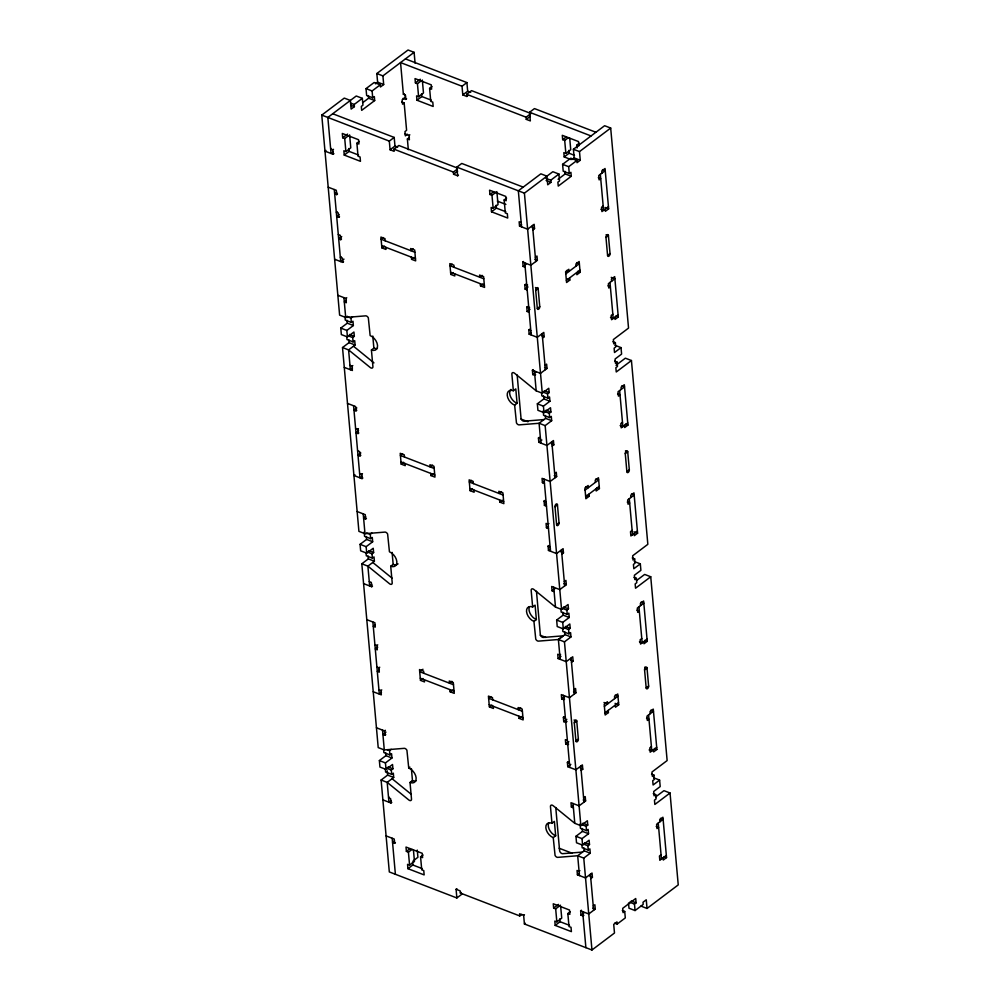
<?xml version="1.0" encoding="UTF-8"?>
<svg xmlns="http://www.w3.org/2000/svg" width="1000" height="1000" viewBox="0 0 1000 1000"><rect width="100%" height="100%" fill="white"/><g stroke="black" fill="none" stroke-linecap="round" stroke-linejoin="round"><path stroke-width="1.5" d="M461.75 894.275L456.863 897.962L389.312 871.938L381.112 780.037L387.188 782.375L408.862 800.013A2.6 1.625 53 0 0 411.512 799.125L410.025 782.475A8.688 5.412 53 0 0 416.138 777.875A8.688 5.412 53 0 0 408.738 768.062L406.925 750.288A2.612 1.625 53 0 0 404.25 748.337L384.288 749.938L378.212 747.6L361.812 563.8L367.887 566.138L389.562 583.775A2.6 1.625 53 0 0 392.212 582.888L390.725 566.237A8.688 5.412 53 0 0 396.838 561.625A8.688 5.412 53 0 0 389.438 551.812L387.625 534.05A2.612 1.625 53 0 0 384.95 532.1L364.988 533.7L358.913 531.362L342.512 347.55L348.587 349.9L370.262 367.537A2.6 1.625 53 0 0 372.912 366.637L371.425 349.988A8.688 5.412 53 0 0 377.537 345.387A8.688 5.412 53 0 0 370.138 335.575L368.325 317.812A2.612 1.625 53 0 0 365.65 315.85L345.7 317.462L339.613 315.113L321.763 115.1L344.275 98.1L350.363 100.45L351.138 109.1L354.387 106.638L354.2 104.475L362.337 98.338L356.25 96L327.837 117.438L331.062 153.475L333.225 151.838M375.438 83.825L377.612 82.188L376.838 73.537L408.038 50L414.113 52.337L415.087 63.2M362.337 98.338L362.95 105.188L361.312 106.412L361.675 110.375L374.688 100.55L374.338 96.587L372.713 97.812L366.637 95.475L366.025 88.625L374.162 82.487L380.238 84.825L380.438 86.988L383.688 84.537L382.912 75.888L414.113 52.337M372.713 97.812L372.1 90.962L380.238 84.825M362.7 102.675L368.612 98.212L368.375 95.562M325.95 150.4L324.975 151.137L333.088 154.262L333.9 153.637M348.387 135.8L344.725 138.562L342.7 137.775L347.587 134.088M421.1 80.938L417.438 83.7L415.412 82.912L420.3 79.237M331.488 148.537L330.675 149.15L332.7 149.938L333.512 149.312M403.088 98.362L405.788 99.4L405.412 95.075L403.375 94.288L404.2 93.675M405.788 99.4L406.613 98.787M401.725 102L404.15 102.938L402.525 104.175L402.137 99.85L405.4 97.387L405.2 95.225M359.325 141.4L356.887 143.238L358.05 156.213L360.075 157L360.462 161.325L344.25 155.075L343.862 150.75L345.887 151.537L350.775 147.85L349.613 134.875M432.038 86.538L429.6 88.387L430.75 101.363L432.788 102.137L433.162 106.463L416.95 100.213L416.575 95.887L418.6 96.675L423.475 92.987L422.325 80.013M344.25 155.075L349.125 151.387L348.875 148.512M416.95 100.213L421.838 96.538L421.587 93.65M456.825 167.812L398.825 145.475L393.95 149.162L394.137 151.325L390.087 149.762L389.312 141.113L394.2 137.425L332.725 113.75M467.663 95.85L466.85 96.463L462.8 94.9L462.025 86.25L466.9 82.575L405.438 58.888M407.525 134.25L405.35 135.887L404.975 131.562L406.6 130.338L404.15 102.938M390.087 149.762L394.975 146.075L394.2 137.425M408.325 149.7L407.375 138.988L409.4 139.762L409.012 135.438L409.825 134.825M462.8 94.9L467.675 91.225L466.9 82.575M336.7 192.312L334.663 193.837L336.688 194.625L337.5 194.013M407.375 138.988L409.4 137.45M466.85 96.463L466.65 94.3L471.538 90.625L530.988 113.513L526.1 117.2L526.287 119.362L530.35 120.925L529.575 112.275L534.462 108.588L595.925 132.262M337.113 211.612L336.3 212.225L338.325 213L338.713 217.325L336.688 216.55L339.125 214.7M338.713 217.325L339.525 216.713M341.737 236.588L338.688 238.888L340.712 239.675L341.525 239.062M457.463 168.988L453.387 172.062L453.587 174.225L457.638 175.787L456.863 167.138L461.75 163.45L523.225 187.125M341.138 256.663L340.325 257.275L342.35 258.05L342.738 262.375L334.625 259.25M453.587 174.225L457.65 171.15M526.287 119.362L530.363 116.287M343.963 259.137L340.712 261.6L334.275 189.513M342.738 262.375L343.55 261.762M457.638 175.787L458.45 175.175M383.288 237.587L381.112 239.225L414.888 252.237M385.737 247.275L385.938 249.438L381.887 247.875L384.325 246.038M346.35 300.425L344.312 301.962L346.337 302.738L345.95 298.412L346.763 297.8M413.275 248.837L410.838 250.675L410.637 248.512L414.7 250.075L415.662 260.887L411.6 259.325L411.413 257.162M496.875 191.6L491.987 195.287L489.963 194.5L493.625 191.737M568.362 137.662L564.7 140.425L562.675 139.637L566.337 136.875M411.6 259.325L414.05 257.488M347.325 316.238L345.7 317.462L343.925 297.638M506.6 198.125L504.15 199.963L505.312 212.938L507.337 213.725L507.725 218.05L491.512 211.8L491.125 207.475L493.15 208.25L498.038 204.575L497 193.038M570.975 159.537L564.212 156.938L563.837 152.613L565.862 153.4L570.737 149.713L569.712 138.175M577.112 147.988L576.862 145.1L579.3 143.262M572.013 159.55L574.188 157.912L573.413 149.262L604.612 125.712L610.688 128.062L628.538 328.088L613.35 339.55L613.737 343.875L615.363 342.638L612.938 341.712M491.512 211.8L496.388 208.113L496.138 205.238M564.212 156.938L569.1 153.25L568.85 150.375M345.012 317.2L345.275 320.087L351.35 322.425L350.962 318.1L352.587 316.875M346.75 336.662L347.013 339.55L353.088 341.887L352.7 337.562L354.325 336.337L353.938 332.013L347.425 336.925L341.35 334.575L340.775 328.088L347.287 323.175L347.025 320.3M351.35 322.425L352.975 321.2L353.363 325.525L346.85 330.438L347.425 336.925M543.2 410.938L543.587 415.262L549.663 417.6L551.287 416.375L551.675 420.7L545.163 425.613L539.087 423.275L519.138 424.875A2.612 1.625 53 0 1 516.462 422.925L514.637 405.15A8.688 5.412 53 0 1 507.238 395.35A8.688 5.412 53 0 1 513.35 390.737L511.863 374.087A2.612 1.625 53 0 1 514.525 373.2L536.188 390.838L542.275 393.175L524.412 193.15L552.825 171.713L558.913 174.05L559.525 180.9L557.888 182.125L558.25 186.1L571.263 176.275L570.913 172.3L569.288 173.538L563.212 171.188L562.6 164.338L570.737 158.2L576.812 160.55L577.013 162.712L580.262 160.25L579.487 151.6L610.688 128.062M521.55 226.85L518.337 190.812L540.85 173.825L546.938 176.163L547.712 184.812L550.962 182.362L550.775 180.2L558.913 174.05M569.288 173.538L568.675 166.688L576.812 160.55M558.088 179.288L565.188 173.925L564.95 171.287M452.188 264.125L450.012 265.763L483.787 278.775M342.512 347.55L349.025 342.638L348.762 339.762M353.088 341.887L354.712 340.662L355.1 344.988L348.587 349.9L350.363 369.712L352.525 368.075M454.65 273.812L454.837 275.975L450.788 274.413L453.225 272.575M532.9 229.838L534.538 228.612L534.15 224.288L527.638 229.2L519.525 226.075L521.562 224.537M371.425 349.988L373.875 348.15A8.688 5.412 53 0 0 377.425 348.413M344.275 367.375L352.388 370.5L352 366.175L352.812 365.562M482.175 275.375L479.738 277.213L479.538 275.05L483.6 276.613L484.562 287.425L480.513 285.863L480.312 283.7M480.513 285.863L482.95 284.025M525.163 267.213L523.125 266.438L522.75 262.113L523.562 261.5M523.125 266.438L525.975 264.288M535.35 257.225L536.975 256L537.362 260.325L530.85 265.238L522.75 262.113M603.175 206.05L601.55 207.275L601.925 211.6L608.438 206.688M601.975 173.113L601.775 170.95L605.037 168.487L608.638 208.85L605.375 211.312L605.188 209.15M356.812 407.938L353.963 410.087L355.988 410.863L356.8 410.25M527.188 289.925L525.163 289.137L524.775 284.812L525.588 284.2M527.612 284.988L526.8 285.6L524.775 284.812M525.163 289.137L528 286.988M535.7 290.425L538.15 288.575A1.95 1.075 -68.9 0 0 536.788 287.875A1.95 1.075 -68.9 0 0 535.7 290.425L537.312 308.438A1.95 1.075 -68.9 0 0 538.675 309.137A1.95 1.075 -68.9 0 0 539.75 306.6L538.15 288.575L535.45 287.538M605.975 237.4L608.413 235.562A1.95 1.075 -68.9 0 0 607.05 234.862A1.95 1.075 -68.9 0 0 605.975 237.4L607.575 255.425A1.95 1.075 -68.9 0 0 608.95 256.125A1.95 1.075 -68.9 0 0 610.025 253.588L608.413 235.562L606.138 234.688M358.462 430.288A1.95 1.075 -68.9 0 0 358.425 430.95L355.988 432.788L358.013 433.575L357.625 429.25L358.438 428.625M565.788 273.875L579.35 263.637L576.65 262.6M358.013 433.575L358.825 432.95M529.175 312.262L527.15 311.488L526.763 307.162L527.575 306.55M529.6 307.325L528.787 307.938L526.763 307.162M566.375 280.363L579.938 270.125M527.15 311.488L530 309.337M569.625 277.913L569.812 280.075L566.562 282.525L565.6 271.712L568.85 269.262L569.05 271.425L566.613 270.487M576.1 266.1L575.913 263.938L579.163 261.475L580.125 272.288L576.875 274.75L576.675 272.587M537.312 308.438L539.75 306.6M607.575 255.425L610.025 253.588M360.825 452.987L357.975 455.138L360.012 455.913L360.825 455.3M542.55 337.95L544.175 336.725L543.8 332.4L537.288 337.312L529.175 334.188L528.787 329.862L529.6 329.25M529.175 334.188L531.213 332.663M354.9 474.762L353.925 475.5L362.038 478.625L362.85 478M362.038 478.625L361.65 474.3L362.463 473.675M362.175 476.2L360.012 477.837L353.575 405.763M402.575 453.825L400.412 455.462L434.188 468.475M405.037 463.512L405.238 465.675L401.188 464.113L403.625 462.275M535.625 374.725L534.812 375.337L532.775 374.562L532.4 370.238L533.212 369.625M532.775 374.562L535.837 372.25M545 365.35L546.625 364.113L547.013 368.438L540.5 373.35L532.4 370.238M612.825 314.175L611.2 315.4L611.575 319.725L618.088 314.812M513.35 390.737L515.788 388.9L517.075 403.312L514.637 405.15M611.625 281.225L611.425 279.062L614.688 276.613L618.288 316.975L615.025 319.425L614.837 317.262M432.575 465.075L430.138 466.912L429.938 464.75L433.988 466.312L434.963 477.125L430.9 475.562L430.712 473.4M365.65 516.675L363.612 518.2L365.637 518.987L366.45 518.375M430.9 475.562L433.35 473.725M542.275 393.175L548.775 388.263L549.163 392.587L547.537 393.812L547.925 398.137L541.85 395.8L541.587 392.912M549.663 417.6L549.275 413.275L550.9 412.05L550.513 407.725L544.012 412.638L537.925 410.3L537.35 403.812L543.862 398.9L543.6 396.012M547.925 398.137L549.55 396.912L549.938 401.238L543.425 406.15L544.012 412.638M364.188 532L364.562 536.325L370.65 538.663L370.262 534.338L371.887 533.112M366.05 552.9L366.3 555.788L372.388 558.125L372 553.8L373.625 552.575L373.237 548.25L366.725 553.162L360.65 550.825L360.075 544.338L366.587 539.425L366.325 536.538M614.938 345.262L621.013 347.612L614.513 352.525L614.125 348.2L615.75 346.962L615.363 342.638M370.65 538.663L372.275 537.438L372.663 541.763L366.15 546.675L366.725 553.162M614.663 361.163L617.1 362.1L615.475 363.338L615.087 359.012L621.6 354.1L621.013 347.612M545.337 415.475L545.6 418.363L539.087 423.275L540.85 443.1M616.013 365.238L625.363 358.175L631.438 360.525L647.837 544.325L632.65 555.788L633.038 560.112L634.663 558.888L632.225 557.95M471.488 480.375L469.312 482.013L503.088 495.012M361.812 563.8L368.325 558.888L368.062 556M631.438 360.525L616.25 371.987L615.862 367.663L617.487 366.425L617.1 362.1M372.388 558.125L374.012 556.9L374.4 561.225L367.887 566.138L369.663 585.962L371.825 584.325M552.2 446.075L553.825 444.85L553.45 440.525L546.938 445.438L538.825 442.312L538.438 437.987L539.25 437.375M473.95 490.062L474.137 492.225L470.087 490.662L472.525 488.812M538.825 442.312L541.875 440.012M390.725 566.237L393.162 564.388A8.688 5.412 53 0 0 398.05 563.875M363.575 583.612L371.688 586.737L372.5 586.125M501.475 491.613L499.038 493.462L498.837 491.3L502.9 492.85L503.862 503.663L499.812 502.113L499.613 499.95M499.812 502.113L502.25 500.262M544.45 483.462L542.425 482.675L544.462 481.138M554.65 473.462L556.275 472.238L556.663 476.562L550.15 481.475L542.038 478.35L542.425 482.675M622.475 422.287L620.85 423.525L621.225 427.85L627.737 422.938M621.275 389.35L621.075 387.188L624.338 384.725L627.938 425.1L624.675 427.55L624.487 425.387M375.3 624.788L373.263 626.325L375.288 627.1L374.9 622.775L366.8 619.663M546.487 506.163L544.45 505.387L544.075 501.062L544.888 500.45M544.45 505.387L546.487 503.85M555 506.662L557.45 504.825A1.95 1.075 -68.9 0 0 556.075 504.125A1.95 1.075 -68.9 0 0 555 506.662L556.613 524.688A1.95 1.075 -68.9 0 0 557.975 525.388A1.95 1.075 -68.9 0 0 559.05 522.837L557.45 504.825M625.275 453.65L627.712 451.8A1.95 1.075 -68.9 0 0 626.35 451.1A1.95 1.075 -68.9 0 0 625.275 453.65L626.875 471.662A1.95 1.075 -68.9 0 0 628.25 472.362A1.95 1.075 -68.9 0 0 629.325 469.825L627.712 451.8L625.438 450.925M377.725 647.188L375.288 649.025L377.312 649.812L376.925 645.487L377.738 644.875M585.087 490.112L598.65 479.888L595.95 478.837M548.9 523.575L548.088 524.188L546.062 523.4L546.45 527.725L548.475 528.513M585.675 496.6L599.237 486.375M546.45 527.725L548.488 526.2M588.925 494.15L589.113 496.312L585.862 498.762L584.9 487.95L588.15 485.5L588.35 487.663L585.913 486.725M595.4 482.337L595.212 480.175L598.462 477.725L599.425 488.537L596.175 490.988L595.975 488.825M556.613 524.688L559.05 522.837M626.875 471.662L629.325 469.825M379.312 669.837L377.275 671.375L379.312 672.15L378.925 667.825L379.738 667.212M561.85 554.2L563.475 552.975L563.1 548.65L556.587 553.562L548.475 550.438L548.088 546.112L548.9 545.5M548.475 550.438L550.513 548.9M373.225 691.737L381.337 694.862L380.95 690.537L381.763 689.925M381.475 692.438L379.312 694.075L372.875 622M422.962 669.25L419.712 671.712L453.488 684.725M424.338 679.762L424.538 681.925L420.475 680.362L422.925 678.512M554.1 591.575L552.075 590.8L554.925 588.65M564.3 581.587L565.925 580.363L566.312 584.688L559.8 589.6L551.688 586.475L552.075 590.8M632.125 530.413L630.487 531.638L630.875 535.962L637.388 531.05M533.938 621.4A8.688 5.412 53 0 1 526.538 611.587A8.688 5.412 53 0 1 532.65 606.975L535.087 605.138L536.375 619.55L533.938 621.4L535.763 639.163A2.612 1.625 53 0 0 538.438 641.125L558.387 639.513L564.462 641.85L570.975 636.938L570.588 632.612L568.962 633.85L562.875 631.5L562.625 628.625M630.913 497.475L630.725 495.312L633.975 492.85L637.587 533.212L634.325 535.675L634.138 533.513M385.962 732.138L382.912 734.45L384.938 735.225L384.55 730.9L385.363 730.288M451.875 681.312L449.438 683.162L449.237 681L453.288 682.562L454.263 693.375L450.2 691.812L450.012 689.65M384.938 735.225L385.75 734.613M450.2 691.812L452.65 689.963M532.65 606.975L531.163 590.337A2.612 1.625 53 0 1 533.825 589.438L555.487 607.075L561.562 609.425L568.075 604.513L568.462 608.837L566.838 610.062L567.225 614.388L561.15 612.038L560.887 609.163M568.962 633.85L568.575 629.525L570.2 628.288L569.812 623.962L563.3 628.888L557.225 626.538L556.65 620.05L563.162 615.138L562.9 612.25M567.225 614.388L568.85 613.162L569.237 617.475L562.725 622.4L563.3 628.888M383.612 749.688L383.862 752.562L389.95 754.912L389.562 750.588L391.188 749.35M385.35 769.15L385.6 772.025L391.688 774.375L391.3 770.05L392.925 768.812L392.537 764.488L386.025 769.4L379.95 767.062L379.375 760.575L385.887 755.662L385.625 752.775M634.237 561.512L640.312 563.85L633.812 568.763L633.425 564.438L635.05 563.212L634.663 558.888M389.95 754.912L391.575 753.675L391.962 758L385.45 762.913L386.025 769.4M633.962 577.413L636.4 578.35L634.775 579.575L634.388 575.25L640.9 570.337L640.312 563.85M560.15 659.338L558.387 639.513L563.263 635.825L543.312 637.438A2.612 1.625 53 0 1 540.3 634.362L536.462 591.263M636.475 580.588L644.663 574.425L650.738 576.763L667.138 760.562L651.95 772.025L652.337 776.35L653.962 775.125L651.525 774.188M558.387 639.513L564.9 634.6L564.637 631.712M490.788 696.612L488.612 698.25L522.388 711.263M381.112 780.037L387.612 775.125L387.238 770.8M650.738 576.763L635.538 588.225L635.163 583.9L636.788 582.675L636.4 578.35M391.688 774.375L393.312 773.138L393.7 777.463L387.188 782.375L388.95 802.2L391.125 800.562M493.25 706.3L493.438 708.462L489.387 706.9L491.825 705.062M408.738 768.062L409.963 767.138M560.575 654.4L559.763 655.013L557.737 654.225L558.125 658.55L566.237 661.675L572.737 656.762L573.125 661.087L571.5 662.312M558.125 658.55L560.975 656.4M389.387 797.262L388.575 797.875L390.6 798.662L390.988 802.987L382.875 799.862M410.025 782.475L412.463 780.638A8.688 5.412 53 0 0 416.012 780.9M390.988 802.987L391.8 802.362M520.775 707.862L518.337 709.7L518.138 707.537L522.2 709.1L523.162 719.912L519.113 718.35L518.913 716.188M519.113 718.35L521.55 716.5M564.575 699.087L563.75 699.7L561.725 698.925L564.775 696.612M573.95 689.712L575.575 688.475L575.962 692.8L569.45 697.712L561.337 694.6L561.725 698.925M641.775 638.538L640.138 639.763L640.525 644.087L647.038 639.175M640.562 605.588L640.375 603.425L643.625 600.975L647.237 641.338L643.975 643.787L643.787 641.625M394.588 841.025L392.562 842.562L394.588 843.35L395.4 842.738M567 721.488L565.788 722.412L563.75 721.625L563.375 717.3L564.188 716.688M563.75 721.625L566.812 719.325M574.3 722.9L576.75 721.062A1.95 1.075 -68.9 0 0 575.375 720.362A1.95 1.075 -68.9 0 0 574.3 722.9L575.913 740.925A1.95 1.075 -68.9 0 0 577.275 741.625A1.95 1.075 -68.9 0 0 578.35 739.087L576.75 721.062L574.038 720.025M644.575 669.887L647.013 668.05A1.95 1.075 -68.9 0 0 645.65 667.35A1.95 1.075 -68.9 0 0 644.575 669.887L646.175 687.913A1.95 1.075 -68.9 0 0 647.537 688.612A1.95 1.075 -68.9 0 0 648.625 686.062L647.013 668.05L644.725 667.163M412.075 849.388L408.413 852.15L406.388 851.375L410.05 848.612M604.388 706.363L617.95 696.125L615.25 695.088M604.963 712.85L618.538 702.613M568.587 744.137L567.775 744.75L565.75 743.975L568.8 741.663M608.225 710.387L608.413 712.55L605.163 715.013L604.2 704.2L607.45 701.737L607.65 703.9L604 702.5M614.7 698.587L614.5 696.425L617.762 693.962L618.725 704.775L615.475 707.237L615.275 705.075M413.162 860.863L417.912 857.288L417.262 850.088M423.013 855L420.575 856.838L421.737 869.812L423.762 870.588L424.15 874.912L407.938 868.675L407.55 864.35L409.575 865.125L414.462 861.45L413.425 849.912M575.913 740.925L578.35 739.087M646.175 687.913L648.625 686.062M407.938 868.675L412.812 864.987L412.562 862.1M581.15 770.438L582.775 769.212L582.388 764.887L575.887 769.8L567.775 766.675L567.388 762.35L568.2 761.737M567.775 766.675L570.825 764.375M456.863 897.962L456.087 889.312L456.9 888.7M573.4 807.825L571.375 807.038L573.413 805.5M583.6 797.825L585.225 796.6L585.612 800.925L579.1 805.837L570.988 802.712L571.375 807.038M651.425 746.65L649.788 747.887L650.175 752.212L656.688 747.3M553.237 837.638A8.688 5.412 53 0 1 545.837 827.825A8.688 5.412 53 0 1 551.95 823.225L554.388 821.375L555.675 835.8L553.237 837.638L555.062 855.413A2.6 1.625 53 0 0 557.725 857.362L577.688 855.75L583.763 858.1L590.275 853.188L589.888 848.863L588.263 850.088L582.175 847.75L581.925 844.862M521.812 914.4L519.775 915.938L460.337 893.037L461.15 892.425M650.212 713.713L650.025 711.55L653.275 709.087L656.888 749.463L653.625 751.912L653.438 749.75M551.95 823.225L550.462 806.575A2.612 1.625 53 0 1 553.112 805.675L574.788 823.325L580.862 825.662L587.375 820.75L587.762 825.075L586.138 826.3L586.525 830.625L580.438 828.288L580.062 823.962M588.263 850.088L587.875 845.763L589.5 844.538L589.113 840.212L582.6 845.125L576.525 842.775L575.95 836.3L582.463 831.375L582.2 828.5M586.525 830.625L588.15 829.4L588.538 833.725L582.025 838.637L582.6 845.125M653.538 777.75L659.613 780.088L653.1 785L652.725 780.675L654.35 779.45L653.962 775.125M653.263 793.65L655.7 794.587L654.075 795.812L653.688 791.488L660.2 786.575L659.613 780.088M583.938 847.962L584.2 850.837L577.688 855.75L579.45 875.575M655.775 796.838L663.95 790.662L670.037 793L678.238 884.9L647.038 908.45L640.962 906.1M670.037 793L654.837 804.463L654.463 800.138L656.087 798.913L655.7 794.587M579.875 870.638L579.062 871.25L577.038 870.475L577.425 874.8L585.538 877.925L592.038 873.012L592.425 877.337L590.8 878.562M614.725 923.125L617.163 924.062L616.962 921.9L613.713 924.362L614.487 933.012L591.962 950L524.412 923.975L523.638 915.325L524.45 914.712M577.425 874.8L579.462 873.263M524.412 923.975L525.388 923.238M560.562 905.2L555.675 908.875L553.65 908.1L558.538 904.412M570.275 911.725L567.837 913.562L569 926.538L571.025 927.312L571.413 931.637L555.2 925.4L554.812 921.075L556.838 921.85L561.725 918.162L560.688 906.637M555.2 925.4L560.075 921.712L559.825 918.825M583.862 915.325L583.05 915.938L581.025 915.163L580.638 910.837L581.45 910.225M581.025 915.163L583.875 913.012M593.25 905.95L594.875 904.725L595.262 909.05L588.75 913.962L580.638 910.837M661.075 854.775L659.438 856L659.825 860.325L666.338 855.413M659.862 821.838L659.675 819.675L662.925 817.212L666.538 857.575L663.275 860.037L663.088 857.875M622.288 910.5L624.725 911.438L623.088 912.663L622.7 908.337L635.725 898.512L636.112 902.837L634.487 904.075L635.062 910.55L628.987 908.213L628.525 903.025M617.163 924.062L625.3 917.925L624.725 911.438M635.062 910.55L643.2 904.412L643.012 902.25L646.263 899.8L647.038 908.45M543.962 419.588L524.012 421.2A2.612 1.625 53 0 1 521.013 418.125L517.163 375.025M582.562 852.075L562.612 853.675A2.612 1.625 53 0 1 559.6 850.6L555.763 807.513M462.025 86.25L400.55 62.575L403.375 94.288M529.575 112.275L591.05 135.95M467.675 91.225L470.712 92.387M466.65 94.3L526.1 117.2M429.6 88.387L431.625 89.162L431.238 84.838L415.025 78.587L415.412 82.912M576.862 145.1L578.888 145.887L578.5 141.562L562.288 135.312L562.675 139.637M376.838 73.537L382.912 75.888M573.413 149.262L579.487 151.6M421.838 96.538L431.3 100.175M569.1 153.25L574.5 155.338M377.612 82.188L383.688 84.537M574.188 157.912L580.262 160.25M602.525 169.613L605.225 170.65L598.713 175.562L599.1 179.887L600.725 178.663L598.3 177.725M366.025 88.625L372.1 90.962M562.6 164.338L568.675 166.688M368.612 98.212L374.688 100.55M565.188 173.925L571.263 176.275M350.55 103.075L354.2 104.475M545.913 178.325L550.775 180.2M350.737 105.237L354.387 106.638M546.1 180.487L550.962 182.362M604.987 207.45L608.638 208.85M404.963 133.875L409.012 135.438M600.862 209.338L603.562 210.375L600.337 174.338M321.763 115.1L389.312 141.113M456.863 167.138L524.412 193.15M394.975 146.075L397.675 147.125M393.95 149.162L453.387 172.062M356.887 143.238L358.913 144.025L358.525 139.7L342.312 133.45L342.7 137.775M504.15 199.963L506.175 200.75L505.788 196.425L489.575 190.175L489.963 194.5M497.337 201.125L505.875 204.412M349.125 151.387L358.587 155.037M496.388 208.113L505.85 211.762M521.163 222.525L519.138 221.75L519.525 226.075M532.1 227.675L534.538 228.612M611.225 277.362L614.875 278.775L608.362 283.688L608.75 288.012L610.375 286.775L607.95 285.85M577.7 271.35L580.125 272.288M534.925 259.387L537.362 260.325M328.2 187.175L336.3 190.3L336.688 194.625M567.388 279.137L569.812 280.075M615.85 316.038L618.288 316.975M610.5 317.45L613.212 318.5L609.987 282.45M381.688 245.712L415.462 258.725M450.588 272.25L484.363 285.262M338.3 234.562L340.325 235.35L340.712 239.675M528.787 329.862L530.812 330.65M541.75 335.788L544.175 336.725M621.825 385.85L624.525 386.887L618.013 391.8L618.4 396.125L620.025 394.9L617.6 393.963M544.575 367.512L547.013 368.438M337.85 295.3L345.95 298.412M544.3 390.712L549.163 392.587M347.312 316.7L350.962 318.1M542.675 391.95L547.537 393.812M625.5 424.162L627.938 425.1M620.15 425.575L622.863 426.613L619.637 390.575M347.287 323.175L353.363 325.525M543.862 398.9L549.938 401.238M340.775 328.088L346.85 330.438M537.35 403.812L543.425 406.15M349.462 334.462L354.325 336.337M546.038 410.175L550.9 412.05M347.837 335.688L352.7 337.562M544.412 411.413L549.275 413.275M349.025 342.638L355.1 344.988M545.6 418.363L551.675 420.7M520.9 419.012L528.013 421.75M349.975 365.387L352 366.175M538.438 437.987L540.462 438.775M551.4 443.913L553.825 444.85M631.475 493.975L634.175 495.012L627.663 499.925L628.05 504.25L629.675 503.025L627.25 502.088M597 487.6L599.425 488.537M554.225 475.625L556.663 476.562M586.688 495.375L589.113 496.312M347.5 403.413L355.6 406.538L355.988 410.863M633.938 531.812L637.587 533.212M355.6 428.462L357.625 429.25M544.075 501.062L546.1 501.838M400.988 461.95L434.762 474.963M469.888 488.5L503.663 501.5M357.6 450.812L359.625 451.587L360.012 455.913M359.625 473.512L361.65 474.3M548.088 546.112L550.112 546.888M561.05 552.038L563.475 552.975M641.125 602.087L643.825 603.138L637.312 608.05L637.7 612.375L639.325 611.138L636.9 610.212M563.875 583.75L566.312 584.688M357.15 511.538L365.25 514.663L365.637 518.987M563.6 606.962L568.462 608.837M366.613 532.938L370.262 534.338M561.975 608.188L566.838 610.062M644.8 640.4L647.237 641.338M639.45 641.812L642.163 642.862L638.938 606.812M366.587 539.425L372.663 541.763M563.162 615.138L569.237 617.475M360.075 544.338L366.15 546.675M556.65 620.05L562.725 622.4M368.762 550.7L373.625 552.575M565.337 626.425L570.2 628.288M367.137 551.925L372 553.8M563.713 627.65L568.575 629.525M368.325 558.888L374.4 561.225M564.9 634.6L570.975 636.938M540.2 635.25L545.887 637.45M369.275 581.638L371.3 582.413L371.688 586.737M570.7 660.15L573.125 661.087M650.775 710.212L653.475 711.25L646.963 716.162L647.35 720.487L648.975 719.262L646.55 718.325M615.075 703.375L618.725 704.775M573.525 691.862L575.962 692.8M605.988 711.612L608.413 712.55M654.45 748.525L656.888 749.463M649.1 749.938L651.8 750.975L648.587 714.938M374.9 644.7L376.925 645.487M563.375 717.3L565.4 718.088M420.288 678.2L454.062 691.213M489.188 704.737L522.962 717.75M376.9 667.05L378.925 667.825M567.388 740.425L565.363 739.65L565.75 743.975M378.925 689.75L380.95 690.537M567.388 762.35L569.412 763.138M580.35 768.275L582.775 769.212M660.425 818.337L663.125 819.375L656.612 824.287L657 828.612L658.625 827.387L656.188 826.45M583.175 799.987L585.612 800.925M376.438 727.775L384.55 730.9M582.9 823.2L587.762 825.075M387.125 749.65L389.562 750.588M581.275 824.425L586.138 826.3M664.1 856.637L666.538 857.575M385.887 755.662L391.962 758M582.463 831.375L588.538 833.725M379.375 760.575L385.45 762.913M575.95 836.3L582.025 838.637M388.062 766.938L392.925 768.812M584.637 842.663L589.5 844.538M386.438 768.175L391.3 770.05M583.013 843.888L587.875 845.763M387.612 775.125L393.7 777.463M584.2 850.837L590.275 853.188M559.138 848.225L572.188 853.25M590 876.4L592.425 877.337M631.25 900.962L636.112 902.837M629.625 902.2L634.487 904.075M592.825 908.112L595.262 909.05M386.087 835.9L394.2 839.025L394.588 843.35M420.575 856.838L422.6 857.625L422.212 853.3L406 847.05L406.388 851.375M567.837 913.562L569.862 914.338L569.475 910.013L553.263 903.775L553.65 908.1M412.812 864.987L422.275 868.637M560.075 921.712L569.538 925.35M456.087 889.312L460.138 890.875L460.337 893.037M523.638 915.325L519.587 913.775L519.775 915.938M353.475 346.213L373.938 362.875M372.775 562.45L392.038 578.138M392.075 778.7L411.337 794.375M629.288 498.7L632.513 534.738M658.238 823.062L661.45 859.1M564.7 140.425L565.862 153.4M532.513 225.512L535.737 261.55M542.163 333.625L545.388 369.675M551.812 441.75L555.037 477.788M561.462 549.875L564.688 585.913M571.112 657.987L574.338 694.038M580.763 766.112L583.987 802.15M590.413 874.237L593.625 910.275M545.163 425.613L561.562 609.425M564.462 641.85L580.862 825.662M583.763 858.1L591.962 950M524.775 262.887L531.2 334.975M534.425 371.012L536.188 390.838M544.075 479.137L550.5 551.213M553.725 587.25L555.487 607.075M563.375 695.375L569.8 767.463M573.025 803.5L574.788 823.325M582.663 911.612L585.887 947.663M491.987 195.287L493.15 208.25M555.675 908.875L556.838 921.85M454.062 267.325L453.875 265.163L449.825 263.6L450.788 274.413M473.363 483.575L473.175 481.413L469.125 479.85L470.087 490.662M492.663 699.812L492.475 697.65L488.425 696.087L489.387 706.9M417.438 83.7L418.6 96.675M385.163 240.787L384.975 238.625L380.913 237.062L381.887 247.875M404.462 457.025L404.275 454.862L400.213 453.3L401.188 464.113M423.762 673.275L423.575 671.112L419.513 669.55L420.475 680.362M372.788 336.062L373.875 348.15M392.1 552.375L393.162 564.388M411.4 768.625L412.463 780.638M344.725 138.562L345.887 151.537M408.413 852.15L409.575 865.125M332.7 149.938L333.088 154.262M363.225 513.875L364.988 533.7M382.525 730.125L384.288 749.938M392.175 838.238L395.387 874.287M517.075 403.312A8.688 5.412 53 0 1 510.562 396.737A8.688 5.412 53 0 1 510.913 389.412M536.375 619.55A8.688 5.412 53 0 1 529.325 606.987M555.675 835.8A8.688 5.412 53 0 1 548.625 823.225"/></g></svg>
